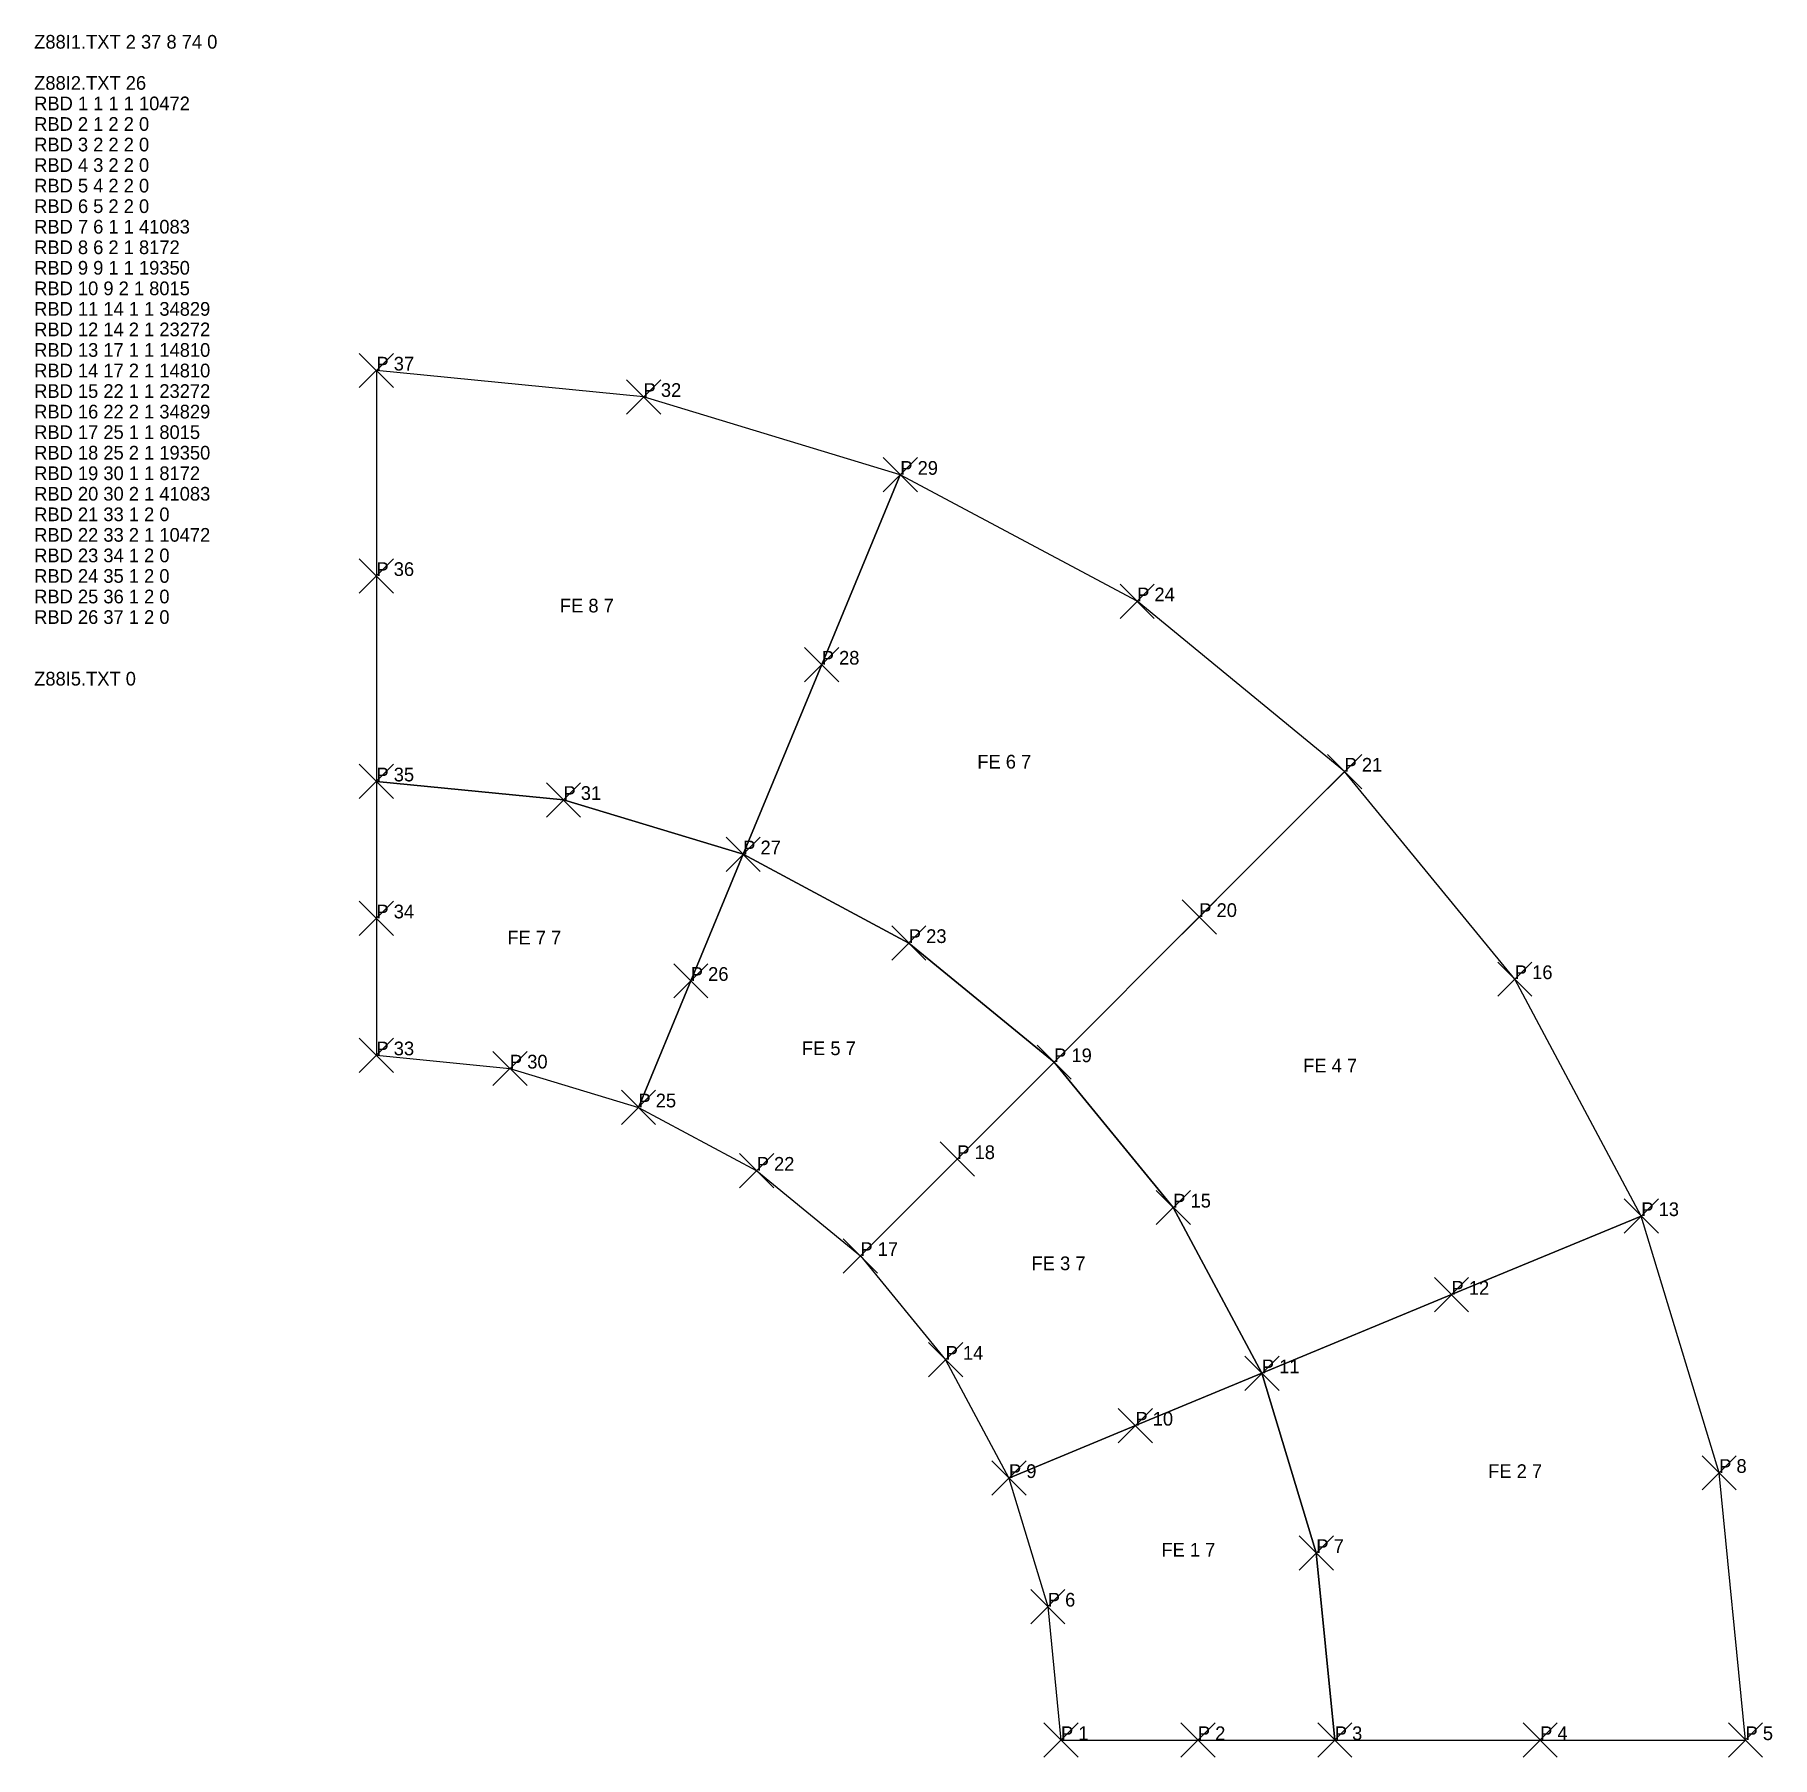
# Model space of a CAD drawing. Extents: x -20 to 82, y -1 to 100.
import ezdxf

# ---------------------------------------------------------------- set-up
doc = ezdxf.new("R2010")
doc.units = 0
doc.header["$PDMODE"] = 3
doc.header["$PDSIZE"] = -3
for name, color, linetype in [('Z88EIO', 5, 'CONTINUOUS'), ('Z88FLA', 6, 'CONTINUOUS'), ('Z88GEN', 6, 'CONTINUOUS'), ('Z88KNR', 1, 'CONTINUOUS'), ('Z88NET', 5, 'CONTINUOUS'), ('Z88PKT', 1, 'CONTINUOUS'), ('Z88RBD', 6, 'CONTINUOUS')]:
    doc.layers.add(name, color=color, linetype=linetype)

msp = doc.modelspace()

# ---------------------------------------------------------------- linework, layer by layer
at = {"layer": 'Z88NET'}
for p, q in [((15.61, 78.46), (0, 80)), ((0, 80), (0, 68)), ((30.61, 73.91), (15.61, 78.46)), ((30.61, 73.91), (26.02, 62.82)), ((26.02, 62.82), (30.61, 73.91)), ((44.45, 66.52), (30.61, 73.91)), ((0, 68), (0, 56)), ((56.57, 56.57), (44.45, 66.52)), ((26.02, 62.82), (21.43, 51.74)), ((21.43, 51.74), (26.02, 62.82)), ((10.93, 54.92), (0, 56)), ((0, 56), (0, 48)), ((0, 56), (10.93, 54.92)), ((56.57, 56.57), (48.08, 48.08)), ((48.08, 48.08), (56.57, 56.57)), ((66.52, 44.45), (56.57, 56.57)), ((21.43, 51.74), (10.93, 54.92)), ((10.93, 54.92), (21.43, 51.74)), ((21.43, 51.74), (18.37, 44.35)), ((18.37, 44.35), (21.43, 51.74)), ((31.11, 46.56), (21.43, 51.74)), ((21.43, 51.74), (31.11, 46.56)), ((0, 48), (0, 40)), ((48.08, 48.08), (39.6, 39.6)), ((39.6, 39.6), (48.08, 48.08)), ((39.6, 39.6), (31.11, 46.56)), ((31.11, 46.56), (39.6, 39.6)), ((18.37, 44.35), (15.31, 36.96)), ((15.31, 36.96), (18.37, 44.35)), ((73.91, 30.61), (66.52, 44.45)), ((0, 40), (7.8, 39.23)), ((39.6, 39.6), (33.94, 33.94)), ((33.94, 33.94), (39.6, 39.6)), ((46.56, 31.11), (39.6, 39.6)), ((39.6, 39.6), (46.56, 31.11)), ((7.8, 39.23), (15.31, 36.96)), ((15.31, 36.96), (22.22, 33.26)), ((33.94, 33.94), (28.28, 28.28)), ((28.28, 28.28), (33.94, 33.94)), ((22.22, 33.26), (28.28, 28.28)), ((51.74, 21.43), (46.56, 31.11)), ((46.56, 31.11), (51.74, 21.43)), ((73.91, 30.61), (62.82, 26.02)), ((62.82, 26.02), (73.91, 30.61)), ((78.46, 15.61), (73.91, 30.61)), ((28.28, 28.28), (33.26, 22.22)), ((62.82, 26.02), (51.74, 21.43)), ((51.74, 21.43), (62.82, 26.02)), ((33.26, 22.22), (36.96, 15.31)), ((51.74, 21.43), (44.35, 18.37)), ((44.35, 18.37), (51.74, 21.43)), ((54.92, 10.93), (51.74, 21.43)), ((51.74, 21.43), (54.92, 10.93)), ((44.35, 18.37), (36.96, 15.31)), ((36.96, 15.31), (44.35, 18.37)), ((36.96, 15.31), (39.23, 7.8)), ((80, 0), (78.46, 15.61)), ((56, 0), (54.92, 10.93)), ((54.92, 10.93), (56, 0)), ((39.23, 7.8), (40, 0)), ((40, 0), (48, 0)), ((48, 0), (56, 0)), ((56, 0), (68, 0)), ((68, 0), (80, 0))]:
    msp.add_line(p, q, dxfattribs=at)
at = {"layer": 'Z88PKT'}
for p in [(0, 80), (15.61, 78.46), (30.61, 73.91), (0, 68), (44.45, 66.52), (26.02, 62.82), (0, 56), (56.57, 56.57), (10.93, 54.92), (21.43, 51.74), (0, 48), (48.08, 48.08), (31.11, 46.56), (18.37, 44.35), (66.52, 44.45), (0, 40), (7.8, 39.23), (39.6, 39.6), (15.31, 36.96), (33.94, 33.94), (22.22, 33.26), (46.56, 31.11), (73.91, 30.61), (28.28, 28.28), (62.82, 26.02), (33.26, 22.22), (51.74, 21.43), (44.35, 18.37), (36.96, 15.31), (78.46, 15.61), (54.92, 10.93), (39.23, 7.8), (40, 0), (48, 0), (56, 0), (68, 0), (80, 0)]:
    msp.add_point(p, dxfattribs=at)

# ---------------------------------------------------------------- texts
at = {"layer": 'Z88EIO'}
for s, p in [('FE 8 7', (10.72, 65.87)), ('FE 6 7', (35.11, 56.75)), ('FE 7 7', (7.65, 46.48)), ('FE 5 7', (24.86, 40.01)), ('FE 4 7', (54.15, 39)), ('FE 3 7', (38.28, 27.45)), ('FE 2 7', (64.96, 15.31)), ('FE 1 7', (45.87, 10.72))]:
    msp.add_text(s, height=0.8, dxfattribs=at).set_placement(p)
at = {"layer": 'Z88FLA'}
msp.add_text('Z88I5.TXT 0', height=0.8, dxfattribs=at).set_placement((-20, 61.6))
at = {"layer": 'Z88GEN'}
msp.add_text('Z88I1.TXT 2 37 8 74 0', height=0.8, dxfattribs=at).set_placement((-20, 98.8))
at = {"layer": 'Z88KNR'}
for s, p in [('P 37', (0, 80)), ('P 32', (15.61, 78.46)), ('P 29', (30.61, 73.91)), ('P 36', (0, 68)), ('P 24', (44.45, 66.52)), ('P 28', (26.02, 62.82)), ('P 21', (56.57, 56.57)), ('P 35', (0, 56)), ('P 31', (10.93, 54.92)), ('P 27', (21.43, 51.74)), ('P 34', (0, 48)), ('P 20', (48.08, 48.08)), ('P 23', (31.11, 46.56)), ('P 26', (18.37, 44.35)), ('P 16', (66.52, 44.45)), ('P 33', (0, 40)), ('P 30', (7.8, 39.23)), ('P 19', (39.6, 39.6)), ('P 25', (15.31, 36.96)), ('P 18', (33.94, 33.94)), ('P 22', (22.22, 33.26)), ('P 15', (46.56, 31.11)), ('P 13', (73.91, 30.61)), ('P 17', (28.28, 28.28)), ('P 12', (62.82, 26.02)), ('P 14', (33.26, 22.22)), ('P 11', (51.74, 21.43)), ('P 10', (44.35, 18.37)), ('P 8', (78.46, 15.61)), ('P 9', (36.96, 15.31)), ('P 7', (54.92, 10.93)), ('P 6', (39.23, 7.8)), ('P 1', (40, 0)), ('P 2', (48, 0)), ('P 3', (56, 0)), ('P 4', (68, 0)), ('P 5', (80, 0))]:
    msp.add_text(s, height=0.8, dxfattribs=at).set_placement(p)
at = {"layer": 'Z88RBD'}
for s, p in [('Z88I2.TXT 26', (-20, 96.4)), ('RBD 1 1 1 1 10472', (-20, 95.2)), ('RBD 2 1 2 2 0', (-20, 94)), ('RBD 3 2 2 2 0', (-20, 92.8)), ('RBD 4 3 2 2 0', (-20, 91.6)), ('RBD 5 4 2 2 0', (-20, 90.4)), ('RBD 6 5 2 2 0', (-20, 89.2)), ('RBD 7 6 1 1 41083', (-20, 88)), ('RBD 8 6 2 1 8172', (-20, 86.8)), ('RBD 9 9 1 1 19350', (-20, 85.6)), ('RBD 10 9 2 1 8015', (-20, 84.4)), ('RBD 11 14 1 1 34829', (-20, 83.2)), ('RBD 12 14 2 1 23272', (-20, 82)), ('RBD 13 17 1 1 14810', (-20, 80.8)), ('RBD 14 17 2 1 14810', (-20, 79.6)), ('RBD 15 22 1 1 23272', (-20, 78.4)), ('RBD 16 22 2 1 34829', (-20, 77.2)), ('RBD 17 25 1 1 8015', (-20, 76)), ('RBD 18 25 2 1 19350', (-20, 74.8)), ('RBD 19 30 1 1 8172', (-20, 73.6)), ('RBD 20 30 2 1 41083', (-20, 72.4)), ('RBD 21 33 1 2 0', (-20, 71.2)), ('RBD 22 33 2 1 10472', (-20, 70)), ('RBD 23 34 1 2 0', (-20, 68.8)), ('RBD 24 35 1 2 0', (-20, 67.6)), ('RBD 25 36 1 2 0', (-20, 66.4)), ('RBD 26 37 1 2 0', (-20, 65.2))]:
    msp.add_text(s, height=0.8, dxfattribs=at).set_placement(p)

doc.saveas('drawing.dxf')
